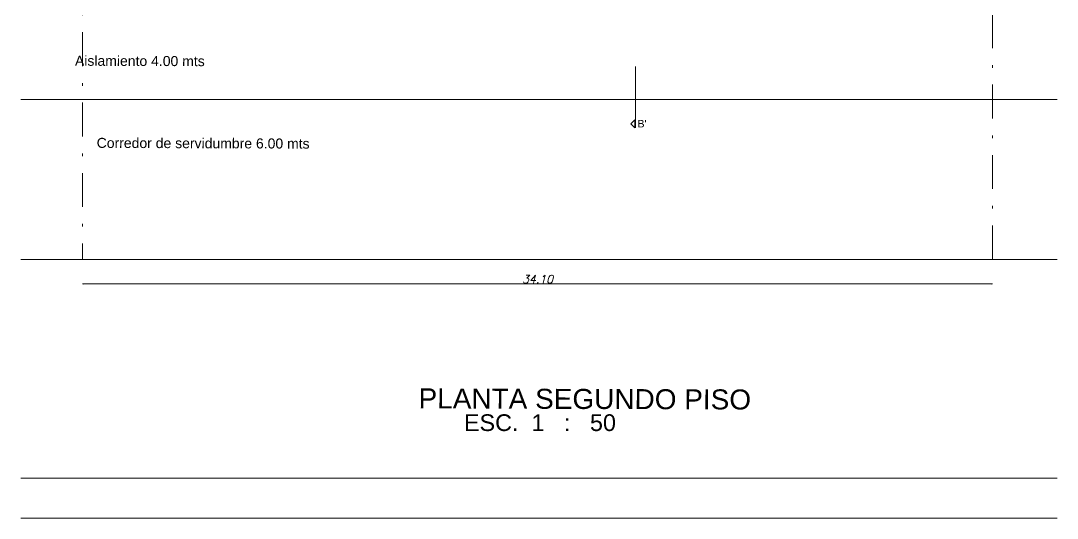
# Model space of a CAD drawing. Header units: millimetres. Extents: x 391 to 679, y 21 to 219.
# Drawn here: x 433.77 to 472.6, y 49.53 to 68.18 of the extents above; entities that cross this region are included whole.
import ezdxf

# ---------------------------------------------------------------- set-up
doc = ezdxf.new("R2010")
doc.units = ezdxf.units.MM
doc.linetypes.add('DASHDOT', pattern=[25.4, 12.7, -6.35, 0, -6.35])
for name, color, linetype, lineweight in [('COTA10', 7, 'Continuous', 13), ('estructura', 7, 'Continuous', 9), ('linderos', 5, 'DASHDOT', 9), ('notas', 8, 'Continuous', 9), ('proyección 5', 7, 'Continuous', 9), ('textos', 9, 'Continuous', 9)]:
    doc.layers.add(name, color=color, linetype=linetype, lineweight=lineweight)
doc.layers.add('COTAS', color=254, linetype='Continuous', lineweight=9, true_color=0xbebebe)
doc.styles.add('100 Nota', font='arial.ttf', dxfattribs={"height": 0.15})
doc.styles.add('ITALICC', font='italicc')
doc.styles.add('Nota 1000', font='', dxfattribs={"height": 1.5})
doc.styles.add('ROMANS', font='arial.ttf')
doc.styles.add('TEXTOS-TITULOS', font='arial.ttf', dxfattribs={"height": 0.08})
doc.styles.get('Nota 1000').set_extended_font_data('Eurostile')
doc.dimstyles.new('dim100', dxfattribs={"dimtxt": 10, "dimasz": 0.1, "dimexe": 0.1, "dimexo": 0, "dimgap": 0.1, "dimtad": 1, "dimzin": 4, "dimdsep": 46, "dimtxsty": '100 Nota', "dimblk": 'CLOSEDBLANK', "dimcen": 0.1, "dimclrd": 256, "dimclre": 256, "dimclrt": 256, "dimazin": 1, "dimtfac": 1, "dimtmove": 0, "dimatfit": 2, "dimldrblk": 'CLOSEDBLANK', "dimfxl": 1, "dimlwd": -1, "dimlwe": -1, "dimarcsym": 0})

# ---------------------------------------------------------------- blocks, each defined once
blk = doc.blocks.new('_ClosedBlank')
at = {"layer": 'COTAS', "color": 0, "lineweight": -2}
for p, q in [((-1, 0.2), (0, 0)), ((-1, 0.2), (-1, -0.2)), ((0, 0), (-1, -0.2))]:
    blk.add_line(p, q, dxfattribs=at)
blk = doc.blocks.new('*D274')
at = {"layer": 'COTA10', "transparency": 16777216}
blk.add_line((436.11, 58.313), (470.156, 58.313), dxfattribs=at)
at = {"layer": 'COTA10', "transparency": 16777216, "xscale": 0.025, "yscale": 0.025, "zscale": 0.025, "rotation": 180}
blk.add_blockref('_ClosedBlank', (436.085, 58.313), dxfattribs=at)
at = {"layer": 'COTA10', "transparency": 16777216, "xscale": 0.025, "yscale": 0.025, "zscale": 0.025}
blk.add_blockref('_ClosedBlank', (470.181, 58.313), dxfattribs=at)
at = {"layer": 'COTA10', "transparency": 16777216, "insert": (453.133, 58.493), "char_height": 0.3, "attachment_point": 5, "style": 'ITALICC'}
blk.add_mtext('\\A1;34.10', dxfattribs=at)

msp = doc.modelspace()

# ---------------------------------------------------------------- linework, layer by layer
at = {"layer": 'estructura'}
msp.add_line((456.8061, 64.1657), (456.8061, 66.4584), dxfattribs=at)
msp.add_lwpolyline([(456.7781, 64.4703), (456.6259, 64.318), (456.7781, 64.1657), (456.7781, 64.4703)], dxfattribs=at)
at = {"layer": 'linderos'}
msp.add_line((436.0848, 59.2333), (470.1808, 59.2333), dxfattribs=at)
at = {"layer": 'linderos', "ltscale": 0.1}
msp.add_lwpolyline([(470.1808, 59.2333), (470.1808, 103.7352), (436.0848, 104.7087), (436.0848, 59.2333)], dxfattribs=at)
at = {"layer": 'proyección 5', "flags": 128}
for points in [[(433.7672, 65.2333), (472.6035, 65.2333)], [(433.7672, 59.2333), (472.6035, 59.2333)], [(433.7672, 51.0333), (472.6035, 51.0333)], [(433.7672, 49.5333), (472.6035, 49.5333)]]:
    msp.add_lwpolyline(points, dxfattribs=at)

# ---------------------------------------------------------------- texts
at = {"layer": 'estructura', "style": 'ROMANS'}
msp.add_text("B'", height=0.27791, dxfattribs=at).set_placement((456.8786, 64.1811))
at = {"layer": 'notas', "color": 7, "attachment_point": 4, "rotation": 359.80062, "style": 'Nota 1000'}
for s, insert, char_height, width in [('{\\fArial|b0|i0|c0|p34;\\H2x; Aislamiento 4.00 mts}', (435.6534, 66.6781), 0.1875, 8.710542), ('{\\fArial|b0|i0|c0|p34;\\H2x; Corredor de servidumbre 6.00 mts}', (436.4673, 63.5994), 0.1875, 8.710542), ('{\\fArial|b0|i0|c0|p34;\\H2x;PLANTA SEGUNDO PISO}', (448.6732, 54.0218), 0.375, 17.421083)]:
    msp.add_mtext(s, dxfattribs=dict(at, insert=insert, char_height=char_height, width=width))
at = {"layer": 'textos', "style": 'TEXTOS-TITULOS'}
msp.add_text('ESC.  1   :   50', height=0.627118, dxfattribs=at).set_placement((450.3727, 52.8026))

# ---------------------------------------------------------------- dimensions: what is measured, and where the dimension line sits
at = {"layer": 'COTA10'}
dim = msp.add_linear_dim(base=(470.1808, 58.3127), p1=(436.0848, 59.2333), p2=(470.1808, 59.2333), dimstyle='dim100', override={"dimscale": 0.5, "dimtxt": 0.6, "dimasz": 0.05, "dimexe": 0.08, "dimexo": 0.1, "dimgap": 0.06, "dimtxsty": 'ITALICC', "dimcen": 0.09, "dimse1": 1, "dimse2": 1, "dimazin": 0, "dimtix": 1, "dimfxl": 0, "dimtolj": 1}, dxfattribs=at)
dim.commit()
dim.dimension.update_dxf_attribs({"geometry": '*D274', "text_midpoint": (453.1328, 58.4927)})

doc.saveas('drawing.dxf')
